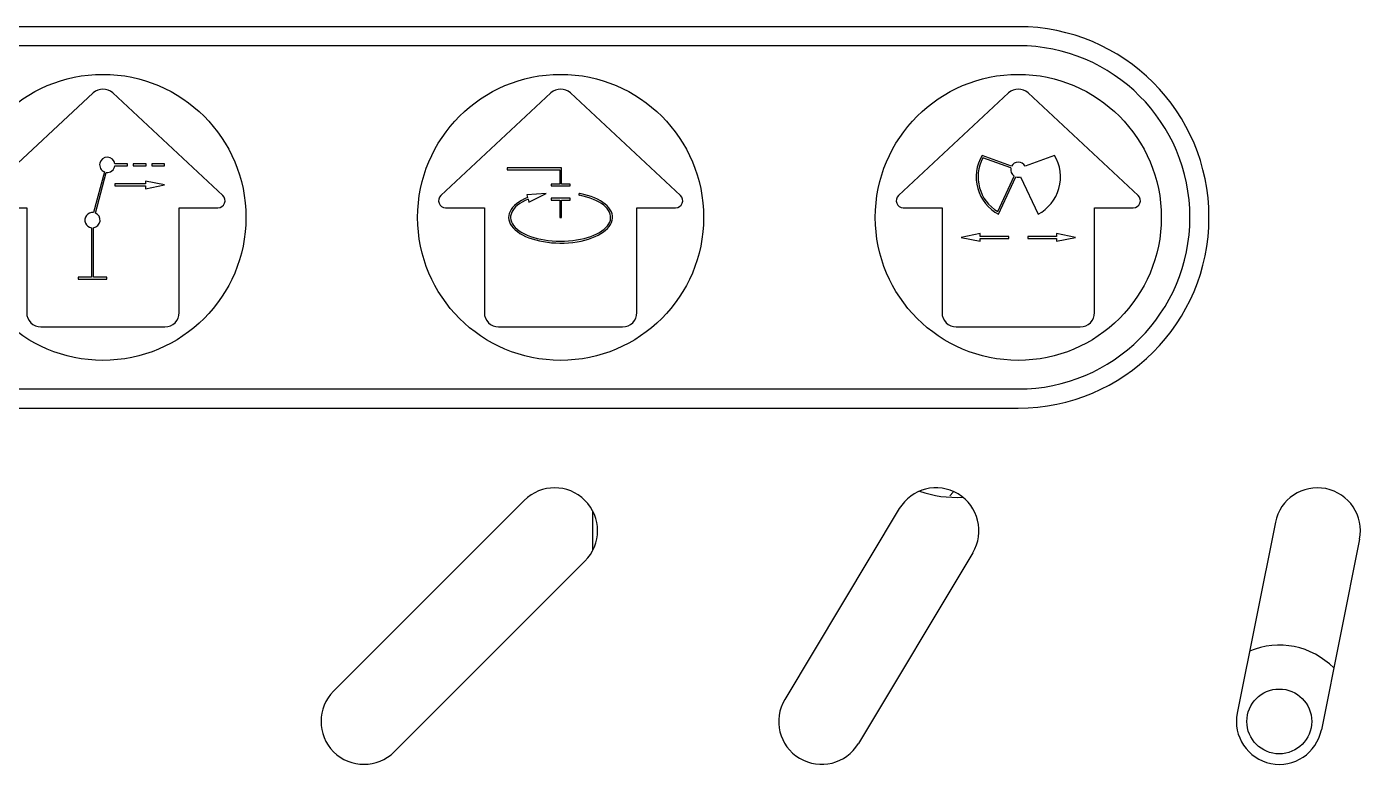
# Model space of a CAD drawing. Header units: millimetres. Extents: x 0 to 415, y 0 to 292.
# Drawn here: x 99.85 to 106.84, y 85.44 to 89.31 of the extents above; entities that cross this region are included whole.
import ezdxf

# ---------------------------------------------------------------- set-up
doc = ezdxf.new("R2010")
doc.units = ezdxf.units.MM

msp = doc.modelspace()

# ---------------------------------------------------------------- linework, layer by layer
at = {"color": 7, "linetype": 'Continuous', "lineweight": 25}
for p, q in [((105.04565, 89.30717), (93.04565, 89.30717)), ((105.04565, 89.20717), (93.04565, 89.20717)), ((100.19455, 88.95959), (99.61721, 88.42211)), ((100.8741, 88.42211), (100.29676, 88.95959)), ((102.59455, 88.95959), (102.01721, 88.42211)), ((103.2741, 88.42211), (102.69676, 88.95959)), ((104.99455, 88.95959), (104.41721, 88.42211)), ((105.6741, 88.42211), (105.09676, 88.95959)), ((105.01007, 88.57544), (104.85549, 88.6317)), ((105.00665, 88.56604), (104.86002, 88.61941)), ((105.23582, 88.6317), (105.08124, 88.57544)), ((100.2532, 88.54545), (100.1961, 88.33234)), ((100.20575, 88.32975), (100.26286, 88.54286)), ((100.37476, 88.58749), (100.30799, 88.58749)), ((100.30799, 88.57749), (100.37476, 88.57749)), ((100.37476, 88.57749), (100.37476, 88.58749)), ((100.47153, 88.58749), (100.40476, 88.58749)), ((100.40476, 88.58749), (100.40476, 88.57749)), ((100.40476, 88.57749), (100.47153, 88.57749)), ((100.47153, 88.57749), (100.47153, 88.58749)), ((100.5683, 88.58749), (100.50153, 88.58749)), ((100.50153, 88.58749), (100.50153, 88.57749)), ((100.50153, 88.57749), (100.5683, 88.57749)), ((100.5683, 88.57749), (100.5683, 88.58749)), ((102.65065, 88.56717), (102.36565, 88.56717)), ((102.36565, 88.56717), (102.36565, 88.55717)), ((102.36565, 88.55717), (102.64065, 88.55717)), ((102.64065, 88.55717), (102.64065, 88.48195)), ((102.65065, 88.48195), (102.65065, 88.56717)), ((100.4683, 88.48249), (100.30799, 88.48249)), ((100.30799, 88.48249), (100.30799, 88.47249)), ((100.30799, 88.47249), (100.4683, 88.47249)), ((100.5683, 88.47749), (100.4683, 88.49749)), ((100.4683, 88.49749), (100.4683, 88.48249)), ((100.4683, 88.45749), (100.5683, 88.47749)), ((100.4683, 88.47249), (100.4683, 88.45749)), ((102.64065, 88.48195), (102.59565, 88.48195)), ((102.59565, 88.48195), (102.59565, 88.47195)), ((102.59565, 88.47195), (102.69565, 88.47195)), ((102.69565, 88.48195), (102.65065, 88.48195)), ((102.69565, 88.47195), (102.69565, 88.48195)), ((104.93777, 88.33765), (105.02435, 88.52331)), ((104.94228, 88.32365), (105.03341, 88.51908)), ((105.05789, 88.51908), (105.14903, 88.32365)), ((102.57065, 88.43195), (102.46889, 88.42597)), ((102.46889, 88.42597), (102.47266, 88.41147)), ((102.47507, 88.40217), (102.47884, 88.38766)), ((102.47884, 88.38766), (102.57065, 88.43195)), ((102.69565, 88.40717), (102.59565, 88.40717)), ((102.59565, 88.40717), (102.59565, 88.39717)), ((102.69565, 88.39717), (102.69565, 88.40717)), ((99.64276, 88.35717), (99.84565, 88.35717)), ((99.84565, 88.35717), (99.84565, 87.80771)), ((100.64565, 88.35717), (100.84855, 88.35717)), ((100.64565, 87.80771), (100.64565, 88.35717)), ((102.04276, 88.35717), (102.24565, 88.35717)), ((102.24565, 88.35717), (102.24565, 87.80771)), ((102.59565, 88.39717), (102.64065, 88.39717)), ((102.64065, 88.39717), (102.64065, 88.30717)), ((102.65065, 88.30717), (102.65065, 88.39717)), ((102.65065, 88.39717), (102.69565, 88.39717)), ((103.04565, 88.35717), (103.24855, 88.35717)), ((103.04565, 87.80771), (103.04565, 88.35717)), ((104.44276, 88.35717), (104.64565, 88.35717)), ((104.64565, 88.35717), (104.64565, 87.80771)), ((105.44565, 87.80771), (105.44565, 88.35717)), ((105.44565, 88.35717), (105.64855, 88.35717)), ((102.64065, 88.30717), (102.65065, 88.30717)), ((100.18565, 88.25302), (100.18565, 87.99271)), ((100.19565, 87.99271), (100.19565, 88.25302)), ((104.84565, 88.22217), (104.74565, 88.20217)), ((104.74565, 88.20217), (104.84565, 88.18217)), ((104.84565, 88.20717), (104.84565, 88.22217)), ((104.99565, 88.20717), (104.84565, 88.20717)), ((104.84565, 88.18217), (104.84565, 88.19717)), ((104.84565, 88.19717), (104.99565, 88.19717)), ((104.99565, 88.19717), (104.99565, 88.20717)), ((105.24565, 88.20717), (105.09565, 88.20717)), ((105.09565, 88.20717), (105.09565, 88.19717)), ((105.09565, 88.19717), (105.24565, 88.19717)), ((105.34565, 88.20217), (105.24565, 88.22217)), ((105.24565, 88.22217), (105.24565, 88.20717)), ((105.24565, 88.18217), (105.34565, 88.20217)), ((105.24565, 88.19717), (105.24565, 88.18217)), ((100.18565, 87.99271), (100.11565, 87.99271)), ((100.11565, 87.99271), (100.11565, 87.98271)), ((100.11565, 87.98271), (100.26565, 87.98271)), ((100.26565, 87.99271), (100.19565, 87.99271)), ((100.26565, 87.98271), (100.26565, 87.99271)), ((99.92065, 87.73271), (100.57065, 87.73271)), ((102.32065, 87.73271), (102.97065, 87.73271)), ((104.72065, 87.73271), (105.37065, 87.73271)), ((93.04565, 87.40717), (105.04565, 87.40717)), ((93.04565, 87.30717), (105.04565, 87.30717)), ((104.70375, 86.86562), (104.68719, 86.84733)), ((102.45512, 86.82296), (101.45512, 85.82296)), ((102.81422, 86.56079), (102.81422, 86.76694)), ((102.81422, 86.56079), (102.81422, 86.76694)), ((104.42128, 86.77962), (103.82128, 85.77962)), ((106.39359, 86.70799), (106.19359, 85.70799)), ((106.83485, 86.61974), (106.63485, 85.61974)), ((104.80715, 86.5481), (104.20715, 85.5481)), ((101.77332, 85.50476), (102.77332, 86.50476))]:
    msp.add_line(p, q, dxfattribs=at)
for centre, radius in [((100.24565, 88.30717), 0.75), ((102.64565, 88.30717), 0.75), ((105.04565, 88.30717), 0.75), ((106.41422, 85.66386), 0.17)]:
    msp.add_circle(centre, radius, dxfattribs=at)
for centre, radius, start, end in [((105.04565, 88.30717), 1, 270, 90), ((105.04565, 88.30717), 0.9, 270, 90), ((100.24565, 88.9047), 0.075, 47.048022, 132.951978), ((102.64565, 88.9047), 0.075, 47.048022, 132.951978), ((105.04565, 88.9047), 0.075, 47.048022, 132.951978), ((100.2683, 88.58249), 0.04, 7.180756, 247.819244), ((105.04565, 88.51903), 0.22104, 149.353071, 242.116893), ((105.04565, 88.51903), 0.21104, 151.597507, 239.256979), ((105.04565, 88.51903), 0.22104, 297.883107, 30.646929), ((100.2683, 88.58249), 0.04, 262.180756, 352.819244), ((105.04565, 88.55717), 0.04, 167.180756, 237.819244), ((105.04565, 88.55717), 0.04, 27.180756, 152.819244), ((105.04565, 88.55717), 0.04, 252.180756, 287.819244), ((100.84855, 88.39467), 0.0375, 270, 47.048022), ((102.04276, 88.39467), 0.0375, 132.951978, 270), ((102.74565, 88.42774), 0.00491, 78.822747, 259.017758), ((103.24855, 88.39467), 0.0375, 270, 47.048022), ((104.44276, 88.39467), 0.0375, 132.951978, 270), ((105.64855, 88.39467), 0.0375, 270, 47.048022), ((100.19065, 88.29271), 0.04, 82.180756, 262.819244), ((100.19065, 88.29271), 0.04, 277.180756, 67.819244), ((99.92065, 87.80771), 0.075, 180, 270), ((100.57065, 87.80771), 0.075, 270, 0), ((102.32065, 87.80771), 0.075, 180, 270), ((102.97065, 87.80771), 0.075, 270, 0), ((104.72065, 87.80771), 0.075, 180, 270), ((105.37065, 87.80771), 0.075, 270, 0), ((102.61422, 86.66386), 0.225, 315, 135), ((104.61422, 86.66386), 0.225, 329.036243, 149.036243), ((104.71422, 87.38886), 0.55, 250.161011, 274.132363), ((106.61422, 86.66386), 0.225, 348.690068, 168.690068), ((106.41422, 85.66386), 0.4, 44.461201, 112.918934), ((101.61422, 85.66386), 0.225, 135, 315), ((104.01422, 85.66386), 0.225, 149.036243, 329.036243), ((106.41422, 85.66386), 0.225, 168.690068, 348.690068)]:
    msp.add_arc(centre, radius, start, end, dxfattribs=at)
for major_axis, ratio, start_param, end_param in [((0.2725, 0), 0.4954128, 2.2586189, 7.4744716), ((-0.2625, 0), 0.4761905, 5.4197679, 10.6085992)]:
    msp.add_ellipse((102.64565, 88.30717), major_axis=major_axis, ratio=ratio, start_param=start_param, end_param=end_param, dxfattribs=at)

doc.saveas('drawing.dxf')
